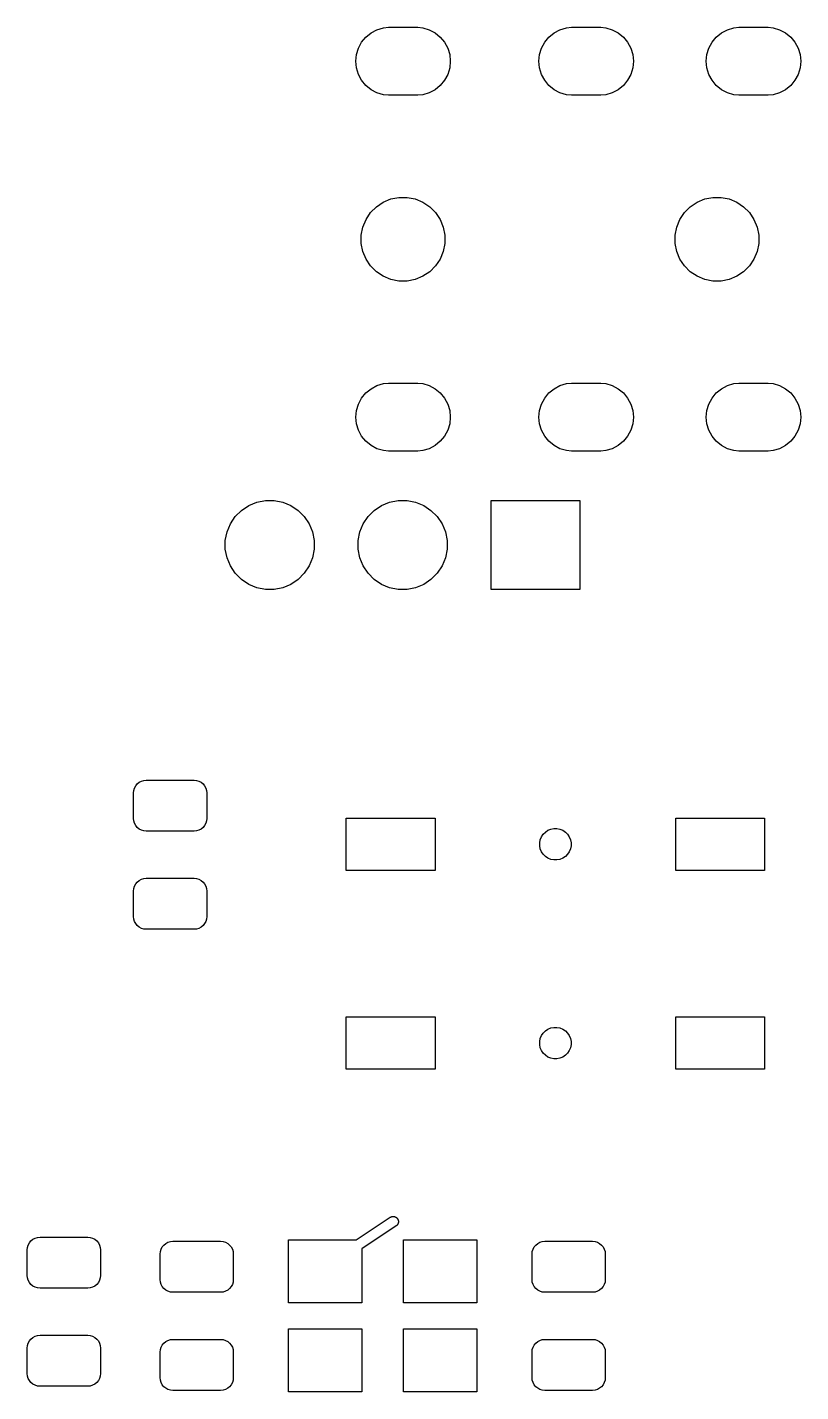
# Model space of a CAD drawing. Extents: x 100 to 259, y -126 to -47.
# Drawn here: x 243.9 to 258.69, y -86.03 to -59.96 of the extents above; entities that cross this region are included whole.
import ezdxf

# ---------------------------------------------------------------- set-up
doc = ezdxf.new("R2010")
doc.units = 0
doc.layers.add('BLACK', color=7, linetype='CONTINUOUS')

msp = doc.modelspace()

# ---------------------------------------------------------------- linework, layer by layer
at = {"layer": 'BLACK', "linetype": 'CONTINUOUS'}
for p, q in [((250.588, -60.0046), (250.711, -59.9674)), ((250.711, -59.9674), (250.806, -59.958)), ((250.806, -59.958), (251.37, -59.958)), ((251.37, -59.958), (251.465, -59.9674)), ((251.465, -59.9674), (251.588, -60.0046)), ((254.088, -60.0046), (254.211, -59.9674)), ((254.211, -59.9674), (254.306, -59.958)), ((254.306, -59.958), (254.87, -59.958)), ((254.87, -59.958), (254.965, -59.9674)), ((254.965, -59.9674), (255.088, -60.0046)), ((257.288, -60.0046), (257.411, -59.9674)), ((257.411, -59.9674), (257.506, -59.958)), ((257.506, -59.958), (258.07, -59.958)), ((258.07, -59.958), (258.165, -59.9674)), ((258.165, -59.9674), (258.288, -60.0046)), ((250.295, -60.2451), (250.376, -60.1462)), ((250.376, -60.1462), (250.475, -60.0649)), ((250.475, -60.0649), (250.588, -60.0046)), ((251.588, -60.0046), (251.701, -60.0649)), ((251.701, -60.0649), (251.8, -60.1462)), ((251.8, -60.1462), (251.881, -60.2451)), ((253.795, -60.2451), (253.876, -60.1462)), ((253.876, -60.1462), (253.975, -60.0649)), ((253.975, -60.0649), (254.088, -60.0046)), ((255.088, -60.0046), (255.201, -60.0649)), ((255.201, -60.0649), (255.3, -60.1462)), ((255.3, -60.1462), (255.381, -60.2451)), ((256.995, -60.2451), (257.076, -60.1462)), ((257.076, -60.1462), (257.175, -60.0649)), ((257.175, -60.0649), (257.288, -60.0046)), ((258.288, -60.0046), (258.401, -60.0649)), ((258.401, -60.0649), (258.5, -60.1462)), ((258.5, -60.1462), (258.581, -60.2451)), ((250.185, -60.608), (250.197, -60.4806)), ((250.197, -60.4806), (250.235, -60.3581)), ((250.235, -60.3581), (250.295, -60.2451)), ((251.881, -60.2451), (251.941, -60.3581)), ((251.941, -60.3581), (251.979, -60.4806)), ((251.979, -60.4806), (251.991, -60.608)), ((253.685, -60.608), (253.697, -60.4806)), ((253.697, -60.4806), (253.735, -60.3581)), ((253.735, -60.3581), (253.795, -60.2451)), ((255.381, -60.2451), (255.441, -60.3581)), ((255.441, -60.3581), (255.479, -60.4806)), ((255.479, -60.4806), (255.491, -60.608)), ((256.885, -60.608), (256.897, -60.4806)), ((256.897, -60.4806), (256.935, -60.3581)), ((256.935, -60.3581), (256.995, -60.2451)), ((258.581, -60.2451), (258.641, -60.3581)), ((258.641, -60.3581), (258.679, -60.4806)), ((258.679, -60.4806), (258.691, -60.608)), ((250.197, -60.7354), (250.185, -60.608)), ((250.235, -60.8579), (250.197, -60.7354)), ((251.979, -60.7354), (251.941, -60.8579)), ((251.991, -60.608), (251.979, -60.7354)), ((253.697, -60.7354), (253.685, -60.608)), ((253.735, -60.8579), (253.697, -60.7354)), ((255.479, -60.7354), (255.441, -60.8579)), ((255.491, -60.608), (255.479, -60.7354)), ((256.897, -60.7354), (256.885, -60.608)), ((256.935, -60.8579), (256.897, -60.7354)), ((258.679, -60.7354), (258.641, -60.8579)), ((258.691, -60.608), (258.679, -60.7354)), ((250.295, -60.9709), (250.235, -60.8579)), ((250.376, -61.0698), (250.295, -60.9709)), ((251.881, -60.9709), (251.8, -61.0698)), ((251.941, -60.8579), (251.881, -60.9709)), ((253.795, -60.9709), (253.735, -60.8579)), ((253.876, -61.0698), (253.795, -60.9709)), ((255.381, -60.9709), (255.3, -61.0698)), ((255.441, -60.8579), (255.381, -60.9709)), ((256.995, -60.9709), (256.935, -60.8579)), ((257.076, -61.0698), (256.995, -60.9709)), ((258.581, -60.9709), (258.5, -61.0698)), ((258.641, -60.8579), (258.581, -60.9709)), ((250.475, -61.1511), (250.376, -61.0698)), ((250.588, -61.2114), (250.475, -61.1511)), ((250.711, -61.2486), (250.588, -61.2114)), ((250.806, -61.258), (250.711, -61.2486)), ((251.37, -61.258), (250.806, -61.258)), ((251.465, -61.2486), (251.37, -61.258)), ((251.588, -61.2114), (251.465, -61.2486)), ((251.701, -61.1511), (251.588, -61.2114)), ((251.8, -61.0698), (251.701, -61.1511)), ((253.975, -61.1511), (253.876, -61.0698)), ((254.088, -61.2114), (253.975, -61.1511)), ((254.211, -61.2486), (254.088, -61.2114)), ((254.306, -61.258), (254.211, -61.2486)), ((254.87, -61.258), (254.306, -61.258)), ((254.965, -61.2486), (254.87, -61.258)), ((255.088, -61.2114), (254.965, -61.2486)), ((255.201, -61.1511), (255.088, -61.2114)), ((255.3, -61.0698), (255.201, -61.1511)), ((257.175, -61.1511), (257.076, -61.0698)), ((257.288, -61.2114), (257.175, -61.1511)), ((257.411, -61.2486), (257.288, -61.2114)), ((257.506, -61.258), (257.411, -61.2486)), ((258.07, -61.258), (257.506, -61.258)), ((258.165, -61.2486), (258.07, -61.258)), ((258.288, -61.2114), (258.165, -61.2486)), ((258.401, -61.1511), (258.288, -61.2114)), ((258.5, -61.0698), (258.401, -61.1511)), ((250.578, -63.3866), (250.709, -63.299)), ((250.709, -63.299), (250.855, -63.2387)), ((250.855, -63.2387), (251.009, -63.208)), ((251.009, -63.208), (251.167, -63.208)), ((251.167, -63.208), (251.321, -63.2387)), ((251.321, -63.2387), (251.467, -63.299)), ((251.467, -63.299), (251.598, -63.3866)), ((256.578, -63.3866), (256.709, -63.299)), ((256.709, -63.299), (256.855, -63.2387)), ((256.855, -63.2387), (257.009, -63.208)), ((257.009, -63.208), (257.167, -63.208)), ((257.167, -63.208), (257.321, -63.2387)), ((257.321, -63.2387), (257.467, -63.299)), ((257.467, -63.299), (257.598, -63.3866)), ((250.379, -63.6291), (250.467, -63.498)), ((250.467, -63.498), (250.578, -63.3866)), ((251.598, -63.3866), (251.709, -63.498)), ((251.709, -63.498), (251.797, -63.6291)), ((256.379, -63.6291), (256.467, -63.498)), ((256.467, -63.498), (256.578, -63.3866)), ((257.598, -63.3866), (257.709, -63.498)), ((257.709, -63.498), (257.797, -63.6291)), ((250.288, -63.9292), (250.319, -63.7746)), ((250.319, -63.7746), (250.379, -63.6291)), ((251.797, -63.6291), (251.857, -63.7746)), ((251.857, -63.7746), (251.888, -63.9292)), ((256.288, -63.9292), (256.319, -63.7746)), ((256.319, -63.7746), (256.379, -63.6291)), ((257.797, -63.6291), (257.857, -63.7746)), ((257.857, -63.7746), (257.888, -63.9292)), ((250.288, -64.0868), (250.288, -63.9292)), ((250.319, -64.2414), (250.288, -64.0868)), ((251.888, -64.0868), (251.857, -64.2414)), ((251.888, -63.9292), (251.888, -64.0868)), ((256.288, -64.0868), (256.288, -63.9292)), ((256.319, -64.2414), (256.288, -64.0868)), ((257.888, -64.0868), (257.857, -64.2414)), ((257.888, -63.9292), (257.888, -64.0868)), ((250.379, -64.3869), (250.319, -64.2414)), ((250.467, -64.518), (250.379, -64.3869)), ((251.797, -64.3869), (251.709, -64.518)), ((251.857, -64.2414), (251.797, -64.3869)), ((256.379, -64.3869), (256.319, -64.2414)), ((256.467, -64.518), (256.379, -64.3869)), ((257.797, -64.3869), (257.709, -64.518)), ((257.857, -64.2414), (257.797, -64.3869)), ((250.578, -64.6294), (250.467, -64.518)), ((250.709, -64.717), (250.578, -64.6294)), ((251.598, -64.6294), (251.467, -64.717)), ((251.709, -64.518), (251.598, -64.6294)), ((256.578, -64.6294), (256.467, -64.518)), ((256.709, -64.717), (256.578, -64.6294)), ((257.598, -64.6294), (257.467, -64.717)), ((257.709, -64.518), (257.598, -64.6294)), ((250.855, -64.7773), (250.709, -64.717)), ((251.009, -64.808), (250.855, -64.7773)), ((251.167, -64.808), (251.009, -64.808)), ((251.321, -64.7773), (251.167, -64.808)), ((251.467, -64.717), (251.321, -64.7773)), ((256.855, -64.7773), (256.709, -64.717)), ((257.009, -64.808), (256.855, -64.7773)), ((257.167, -64.808), (257.009, -64.808)), ((257.321, -64.7773), (257.167, -64.808)), ((257.467, -64.717), (257.321, -64.7773)), ((250.295, -67.0451), (250.376, -66.9462)), ((250.376, -66.9462), (250.475, -66.8649)), ((250.475, -66.8649), (250.588, -66.8046)), ((250.588, -66.8046), (250.711, -66.7674)), ((250.711, -66.7674), (250.806, -66.758)), ((250.806, -66.758), (251.37, -66.758)), ((251.37, -66.758), (251.465, -66.7674)), ((251.465, -66.7674), (251.588, -66.8046)), ((251.588, -66.8046), (251.701, -66.8649)), ((251.701, -66.8649), (251.8, -66.9462)), ((251.8, -66.9462), (251.881, -67.0451)), ((253.795, -67.0451), (253.876, -66.9462)), ((253.876, -66.9462), (253.975, -66.8649)), ((253.975, -66.8649), (254.088, -66.8046)), ((254.088, -66.8046), (254.211, -66.7674)), ((254.211, -66.7674), (254.306, -66.758)), ((254.306, -66.758), (254.87, -66.758)), ((254.87, -66.758), (254.965, -66.7674)), ((254.965, -66.7674), (255.088, -66.8046)), ((255.088, -66.8046), (255.201, -66.8649)), ((255.201, -66.8649), (255.3, -66.9462)), ((255.3, -66.9462), (255.381, -67.0451)), ((256.995, -67.0451), (257.076, -66.9462)), ((257.076, -66.9462), (257.175, -66.8649)), ((257.175, -66.8649), (257.288, -66.8046)), ((257.288, -66.8046), (257.411, -66.7674)), ((257.411, -66.7674), (257.506, -66.758)), ((257.506, -66.758), (258.07, -66.758)), ((258.07, -66.758), (258.165, -66.7674)), ((258.165, -66.7674), (258.288, -66.8046)), ((258.288, -66.8046), (258.401, -66.8649)), ((258.401, -66.8649), (258.5, -66.9462)), ((258.5, -66.9462), (258.581, -67.0451)), ((250.197, -67.2806), (250.235, -67.1581)), ((250.235, -67.1581), (250.295, -67.0451)), ((251.881, -67.0451), (251.941, -67.1581)), ((251.941, -67.1581), (251.979, -67.2806)), ((253.697, -67.2806), (253.735, -67.1581)), ((253.735, -67.1581), (253.795, -67.0451)), ((255.381, -67.0451), (255.441, -67.1581)), ((255.441, -67.1581), (255.479, -67.2806)), ((256.897, -67.2806), (256.935, -67.1581)), ((256.935, -67.1581), (256.995, -67.0451)), ((258.581, -67.0451), (258.641, -67.1581)), ((258.641, -67.1581), (258.679, -67.2806)), ((250.185, -67.408), (250.197, -67.2806)), ((250.197, -67.5354), (250.185, -67.408)), ((251.979, -67.2806), (251.991, -67.408)), ((251.991, -67.408), (251.979, -67.5354)), ((253.685, -67.408), (253.697, -67.2806)), ((253.697, -67.5354), (253.685, -67.408)), ((255.479, -67.2806), (255.491, -67.408)), ((255.491, -67.408), (255.479, -67.5354)), ((256.885, -67.408), (256.897, -67.2806)), ((256.897, -67.5354), (256.885, -67.408)), ((258.679, -67.2806), (258.691, -67.408)), ((258.691, -67.408), (258.679, -67.5354)), ((250.235, -67.6579), (250.197, -67.5354)), ((250.295, -67.7709), (250.235, -67.6579)), ((250.376, -67.8698), (250.295, -67.7709)), ((251.881, -67.7709), (251.8, -67.8698)), ((251.941, -67.6579), (251.881, -67.7709)), ((251.979, -67.5354), (251.941, -67.6579)), ((253.735, -67.6579), (253.697, -67.5354)), ((253.795, -67.7709), (253.735, -67.6579)), ((253.876, -67.8698), (253.795, -67.7709)), ((255.381, -67.7709), (255.3, -67.8698)), ((255.441, -67.6579), (255.381, -67.7709)), ((255.479, -67.5354), (255.441, -67.6579)), ((256.935, -67.6579), (256.897, -67.5354)), ((256.995, -67.7709), (256.935, -67.6579)), ((257.076, -67.8698), (256.995, -67.7709)), ((258.581, -67.7709), (258.5, -67.8698)), ((258.641, -67.6579), (258.581, -67.7709)), ((258.679, -67.5354), (258.641, -67.6579)), ((250.475, -67.9511), (250.376, -67.8698)), ((250.588, -68.0114), (250.475, -67.9511)), ((250.711, -68.0486), (250.588, -68.0114)), ((250.806, -68.058), (250.711, -68.0486)), ((251.465, -68.0486), (251.37, -68.058)), ((251.588, -68.0114), (251.465, -68.0486)), ((251.701, -67.9511), (251.588, -68.0114)), ((251.8, -67.8698), (251.701, -67.9511)), ((253.975, -67.9511), (253.876, -67.8698)), ((254.088, -68.0114), (253.975, -67.9511)), ((254.211, -68.0486), (254.088, -68.0114)), ((254.306, -68.058), (254.211, -68.0486)), ((254.965, -68.0486), (254.87, -68.058)), ((255.088, -68.0114), (254.965, -68.0486)), ((255.201, -67.9511), (255.088, -68.0114)), ((255.3, -67.8698), (255.201, -67.9511)), ((257.175, -67.9511), (257.076, -67.8698)), ((257.288, -68.0114), (257.175, -67.9511)), ((257.411, -68.0486), (257.288, -68.0114)), ((257.506, -68.058), (257.411, -68.0486)), ((258.165, -68.0486), (258.07, -68.058)), ((258.288, -68.0114), (258.165, -68.0486)), ((258.401, -67.9511), (258.288, -68.0114)), ((258.5, -67.8698), (258.401, -67.9511)), ((251.37, -68.058), (250.806, -68.058)), ((254.87, -68.058), (254.306, -68.058)), ((258.07, -68.058), (257.506, -68.058)), ((248.136, -69.0967), (248.291, -69.0327)), ((248.291, -69.0327), (248.455, -69)), ((248.455, -69), (248.623, -69)), ((248.623, -69), (248.787, -69.0327)), ((248.787, -69.0327), (248.942, -69.0967)), ((250.676, -69.0967), (250.831, -69.0327)), ((250.831, -69.0327), (250.995, -69)), ((250.995, -69), (251.163, -69)), ((251.163, -69), (251.327, -69.0327)), ((251.327, -69.0327), (251.482, -69.0967)), ((252.769, -70.7), (252.769, -69)), ((252.769, -69), (254.469, -69)), ((254.469, -69), (254.469, -70.7)), ((247.786, -69.4474), (247.879, -69.3082)), ((247.879, -69.3082), (247.997, -69.1898)), ((247.997, -69.1898), (248.136, -69.0967)), ((248.942, -69.0967), (249.081, -69.1898)), ((249.081, -69.1898), (249.199, -69.3082)), ((249.199, -69.3082), (249.292, -69.4474)), ((250.326, -69.4474), (250.419, -69.3082)), ((250.419, -69.3082), (250.537, -69.1898)), ((250.537, -69.1898), (250.676, -69.0967)), ((251.482, -69.0967), (251.621, -69.1898)), ((251.621, -69.1898), (251.739, -69.3082)), ((251.739, -69.3082), (251.832, -69.4474)), ((247.689, -69.7663), (247.722, -69.6021)), ((247.722, -69.6021), (247.786, -69.4474)), ((249.292, -69.4474), (249.356, -69.6021)), ((249.356, -69.6021), (249.389, -69.7663)), ((250.229, -69.7663), (250.262, -69.6021)), ((250.262, -69.6021), (250.326, -69.4474)), ((251.832, -69.4474), (251.896, -69.6021)), ((251.896, -69.6021), (251.929, -69.7663)), ((247.689, -69.9337), (247.689, -69.7663)), ((249.389, -69.7663), (249.389, -69.9337)), ((250.229, -69.9337), (250.229, -69.7663)), ((251.929, -69.7663), (251.929, -69.9337)), ((247.722, -70.0979), (247.689, -69.9337)), ((247.786, -70.2526), (247.722, -70.0979)), ((249.356, -70.0979), (249.292, -70.2526)), ((249.389, -69.9337), (249.356, -70.0979)), ((250.262, -70.0979), (250.229, -69.9337)), ((250.326, -70.2526), (250.262, -70.0979)), ((251.896, -70.0979), (251.832, -70.2526)), ((251.929, -69.9337), (251.896, -70.0979)), ((247.879, -70.3918), (247.786, -70.2526)), ((247.997, -70.5102), (247.879, -70.3918)), ((249.199, -70.3918), (249.081, -70.5102)), ((249.292, -70.2526), (249.199, -70.3918)), ((250.419, -70.3918), (250.326, -70.2526)), ((250.537, -70.5102), (250.419, -70.3918)), ((251.739, -70.3918), (251.621, -70.5102)), ((251.832, -70.2526), (251.739, -70.3918)), ((248.136, -70.6033), (247.997, -70.5102)), ((248.291, -70.6673), (248.136, -70.6033)), ((248.942, -70.6033), (248.787, -70.6673)), ((249.081, -70.5102), (248.942, -70.6033)), ((250.676, -70.6033), (250.537, -70.5102)), ((250.831, -70.6673), (250.676, -70.6033)), ((251.482, -70.6033), (251.327, -70.6673)), ((251.621, -70.5102), (251.482, -70.6033)), ((248.455, -70.7), (248.291, -70.6673)), ((248.623, -70.7), (248.455, -70.7)), ((248.787, -70.6673), (248.623, -70.7)), ((250.995, -70.7), (250.831, -70.6673)), ((251.163, -70.7), (250.995, -70.7)), ((251.327, -70.6673), (251.163, -70.7)), ((254.469, -70.7), (252.769, -70.7)), ((245.934, -74.5892), (245.939, -74.5417)), ((245.939, -74.5417), (245.953, -74.496)), ((245.953, -74.496), (245.975, -74.4538)), ((245.975, -74.4538), (246.005, -74.4169)), ((246.005, -74.4169), (246.042, -74.3866)), ((246.042, -74.3866), (246.084, -74.3641)), ((246.084, -74.3641), (246.13, -74.3502)), ((246.13, -74.3502), (246.178, -74.3455)), ((246.178, -74.3455), (247.09, -74.3455)), ((247.09, -74.3455), (247.138, -74.3502)), ((247.138, -74.3502), (247.184, -74.3641)), ((247.184, -74.3641), (247.226, -74.3866)), ((247.226, -74.3866), (247.263, -74.4169)), ((247.263, -74.4169), (247.293, -74.4538)), ((247.293, -74.4538), (247.315, -74.496)), ((247.315, -74.496), (247.329, -74.5417)), ((247.329, -74.5417), (247.334, -74.5892)), ((245.934, -75.0767), (245.934, -74.5892)), ((247.334, -74.5892), (247.334, -75.0767)), ((245.939, -75.1243), (245.934, -75.0767)), ((247.334, -75.0767), (247.329, -75.1243)), ((250, -76.07), (250, -75.07)), ((250, -75.07), (251.7, -75.07)), ((251.7, -75.07), (251.7, -76.07)), ((256.3, -76.07), (256.3, -75.07)), ((256.3, -75.07), (258, -75.07)), ((258, -75.07), (258, -76.07)), ((245.953, -75.17), (245.939, -75.1243)), ((245.975, -75.2122), (245.953, -75.17)), ((246.005, -75.2491), (245.975, -75.2122)), ((246.042, -75.2794), (246.005, -75.2491)), ((246.084, -75.3019), (246.042, -75.2794)), ((246.13, -75.3158), (246.084, -75.3019)), ((246.178, -75.3205), (246.13, -75.3158)), ((247.09, -75.3205), (246.178, -75.3205)), ((247.138, -75.3158), (247.09, -75.3205)), ((247.184, -75.3019), (247.138, -75.3158)), ((247.226, -75.2794), (247.184, -75.3019)), ((247.263, -75.2491), (247.226, -75.2794)), ((247.293, -75.2122), (247.263, -75.2491)), ((247.315, -75.17), (247.293, -75.2122)), ((247.329, -75.1243), (247.315, -75.17)), ((253.767, -75.3788), (253.809, -75.337)), ((253.809, -75.337), (253.858, -75.3041)), ((253.858, -75.3041), (253.912, -75.2815)), ((253.912, -75.2815), (253.97, -75.27)), ((253.97, -75.27), (254.03, -75.27)), ((254.03, -75.27), (254.088, -75.2815)), ((254.088, -75.2815), (254.142, -75.3041)), ((254.142, -75.3041), (254.191, -75.337)), ((254.191, -75.337), (254.233, -75.3788)), ((253.7, -75.5405), (253.712, -75.4825)), ((253.7, -75.5995), (253.7, -75.5405)), ((253.712, -75.6575), (253.7, -75.5995)), ((253.712, -75.4825), (253.734, -75.4279)), ((253.734, -75.4279), (253.767, -75.3788)), ((254.233, -75.3788), (254.266, -75.4279)), ((254.266, -75.4279), (254.288, -75.4825)), ((254.288, -75.4825), (254.3, -75.5405)), ((254.3, -75.5995), (254.288, -75.6575)), ((254.3, -75.5405), (254.3, -75.5995)), ((253.734, -75.7121), (253.712, -75.6575)), ((253.767, -75.7612), (253.734, -75.7121)), ((253.809, -75.803), (253.767, -75.7612)), ((253.858, -75.8359), (253.809, -75.803)), ((253.912, -75.8585), (253.858, -75.8359)), ((253.97, -75.87), (253.912, -75.8585)), ((254.03, -75.87), (253.97, -75.87)), ((254.088, -75.8585), (254.03, -75.87)), ((254.142, -75.8359), (254.088, -75.8585)), ((254.191, -75.803), (254.142, -75.8359)), ((254.233, -75.7612), (254.191, -75.803)), ((254.266, -75.7121), (254.233, -75.7612)), ((254.288, -75.6575), (254.266, -75.7121)), ((251.7, -76.07), (250, -76.07)), ((258, -76.07), (256.3, -76.07)), ((245.939, -76.4167), (245.953, -76.371)), ((245.953, -76.371), (245.975, -76.3288)), ((245.975, -76.3288), (246.005, -76.2919)), ((246.005, -76.2919), (246.042, -76.2616)), ((246.042, -76.2616), (246.084, -76.2391)), ((246.084, -76.2391), (246.13, -76.2252)), ((246.13, -76.2252), (246.178, -76.2205)), ((246.178, -76.2205), (247.09, -76.2205)), ((247.09, -76.2205), (247.138, -76.2252)), ((247.138, -76.2252), (247.184, -76.2391)), ((247.184, -76.2391), (247.226, -76.2616)), ((247.226, -76.2616), (247.263, -76.2919)), ((247.263, -76.2919), (247.293, -76.3288)), ((247.293, -76.3288), (247.315, -76.371)), ((247.315, -76.371), (247.329, -76.4167)), ((245.934, -76.4642), (245.939, -76.4167)), ((245.934, -76.9517), (245.934, -76.4642)), ((247.329, -76.4167), (247.334, -76.4642)), ((247.334, -76.4642), (247.334, -76.9517)), ((245.939, -76.9993), (245.934, -76.9517)), ((245.953, -77.045), (245.939, -76.9993)), ((245.975, -77.0872), (245.953, -77.045)), ((246.005, -77.1241), (245.975, -77.0872)), ((246.042, -77.1544), (246.005, -77.1241)), ((246.084, -77.1769), (246.042, -77.1544)), ((246.13, -77.1908), (246.084, -77.1769)), ((247.184, -77.1769), (247.138, -77.1908)), ((247.226, -77.1544), (247.184, -77.1769)), ((247.263, -77.1241), (247.226, -77.1544)), ((247.293, -77.0872), (247.263, -77.1241)), ((247.315, -77.045), (247.293, -77.0872)), ((247.329, -76.9993), (247.315, -77.045)), ((247.334, -76.9517), (247.329, -76.9993)), ((246.178, -77.1955), (246.13, -77.1908)), ((247.09, -77.1955), (246.178, -77.1955)), ((247.138, -77.1908), (247.09, -77.1955)), ((250, -79.87), (250, -78.87)), ((250, -78.87), (251.7, -78.87)), ((251.7, -78.87), (251.7, -79.87)), ((256.3, -79.87), (256.3, -78.87)), ((256.3, -78.87), (258, -78.87)), ((258, -78.87), (258, -79.87)), ((253.712, -79.2825), (253.734, -79.2279)), ((253.734, -79.2279), (253.767, -79.1788)), ((253.767, -79.1788), (253.809, -79.137)), ((253.809, -79.137), (253.858, -79.1041)), ((253.858, -79.1041), (253.912, -79.0815)), ((253.912, -79.0815), (253.97, -79.07)), ((253.97, -79.07), (254.03, -79.07)), ((254.03, -79.07), (254.088, -79.0815)), ((254.088, -79.0815), (254.142, -79.1041)), ((254.142, -79.1041), (254.191, -79.137)), ((254.191, -79.137), (254.233, -79.1788)), ((254.233, -79.1788), (254.266, -79.2279)), ((254.266, -79.2279), (254.288, -79.2825)), ((253.7, -79.3405), (253.712, -79.2825)), ((253.7, -79.3995), (253.7, -79.3405)), ((253.712, -79.4575), (253.7, -79.3995)), ((253.734, -79.5121), (253.712, -79.4575)), ((253.767, -79.5612), (253.734, -79.5121)), ((254.266, -79.5121), (254.233, -79.5612)), ((254.288, -79.4575), (254.266, -79.5121)), ((254.288, -79.2825), (254.3, -79.3405)), ((254.3, -79.3995), (254.288, -79.4575)), ((254.3, -79.3405), (254.3, -79.3995)), ((253.809, -79.603), (253.767, -79.5612)), ((253.858, -79.6359), (253.809, -79.603)), ((253.912, -79.6585), (253.858, -79.6359)), ((253.97, -79.67), (253.912, -79.6585)), ((254.03, -79.67), (253.97, -79.67)), ((254.088, -79.6585), (254.03, -79.67)), ((254.142, -79.6359), (254.088, -79.6585)), ((254.191, -79.603), (254.142, -79.6359)), ((254.233, -79.5612), (254.191, -79.603)), ((251.7, -79.87), (250, -79.87)), ((258, -79.87), (256.3, -79.87)), ((250.193, -83.132), (250.843, -82.6988)), ((250.953, -82.8652), (250.298, -83.3022)), ((250.843, -82.6988), (250.844, -82.698)), ((250.844, -82.698), (250.847, -82.6961)), ((250.847, -82.6961), (250.851, -82.6938)), ((250.851, -82.6938), (250.856, -82.6917)), ((250.856, -82.6917), (250.861, -82.6891)), ((250.861, -82.6891), (250.865, -82.6879)), ((250.865, -82.6879), (250.869, -82.6863)), ((250.869, -82.6863), (250.874, -82.6852)), ((250.874, -82.6852), (250.88, -82.6837)), ((250.88, -82.6837), (250.884, -82.6833)), ((250.884, -82.6833), (250.888, -82.6825)), ((250.888, -82.6825), (250.894, -82.6825)), ((250.894, -82.6825), (250.899, -82.682)), ((250.899, -82.682), (250.904, -82.6825)), ((250.904, -82.6825), (250.908, -82.6825)), ((250.908, -82.6825), (250.913, -82.6835)), ((250.913, -82.6835), (250.919, -82.6842)), ((250.919, -82.6842), (250.923, -82.6855)), ((250.923, -82.6855), (250.927, -82.6863)), ((250.927, -82.6863), (250.932, -82.6884)), ((250.932, -82.6884), (250.937, -82.69)), ((250.937, -82.69), (250.941, -82.6921)), ((250.941, -82.6921), (250.945, -82.6938)), ((250.945, -82.6938), (250.95, -82.6968)), ((250.95, -82.6968), (250.954, -82.6994)), ((250.957, -82.862), (250.953, -82.8652)), ((250.954, -82.6994), (250.958, -82.7022)), ((250.961, -82.8593), (250.957, -82.862)), ((250.958, -82.7022), (250.961, -82.7047)), ((250.961, -82.7047), (250.965, -82.7085)), ((250.965, -82.8559), (250.961, -82.8593)), ((250.965, -82.7085), (250.969, -82.7119)), ((250.969, -82.8528), (250.965, -82.8559)), ((250.969, -82.7119), (250.972, -82.7154)), ((250.972, -82.849), (250.969, -82.8528)), ((250.972, -82.7154), (250.975, -82.7186)), ((250.975, -82.8454), (250.972, -82.849)), ((250.975, -82.7186), (250.978, -82.723)), ((250.978, -82.8415), (250.975, -82.8454)), ((250.978, -82.723), (250.982, -82.7271)), ((250.981, -82.8378), (250.978, -82.8415)), ((250.983, -82.8333), (250.981, -82.8378)), ((250.982, -82.7271), (250.984, -82.7311)), ((250.986, -82.8291), (250.983, -82.8333)), ((250.984, -82.7311), (250.986, -82.7349)), ((250.986, -82.7349), (250.988, -82.7397)), ((250.988, -82.8248), (250.986, -82.8291)), ((250.988, -82.7397), (250.991, -82.7444)), ((250.99, -82.8206), (250.988, -82.8248)), ((250.992, -82.8157), (250.99, -82.8206)), ((250.991, -82.7444), (250.992, -82.7488)), ((250.992, -82.7488), (250.994, -82.753)), ((250.994, -82.811), (250.992, -82.8157)), ((250.994, -82.753), (250.995, -82.7581)), ((250.995, -82.8064), (250.994, -82.811)), ((250.995, -82.7581), (250.996, -82.7631)), ((250.996, -82.802), (250.995, -82.8064)), ((250.996, -82.7631), (250.997, -82.7677)), ((250.997, -82.7968), (250.996, -82.802)), ((250.997, -82.7677), (250.998, -82.7722)), ((250.998, -82.7918), (250.997, -82.7968)), ((250.998, -82.7722), (250.998, -82.7774)), ((250.998, -82.7774), (250.998, -82.7825)), ((250.998, -82.7825), (250.998, -82.7872)), ((250.998, -82.7872), (250.998, -82.7918)), ((243.943, -83.1868), (243.973, -83.1499)), ((243.973, -83.1499), (244.01, -83.1196)), ((244.01, -83.1196), (244.052, -83.0971)), ((244.052, -83.0971), (244.098, -83.0832)), ((244.098, -83.0832), (244.146, -83.0785)), ((244.146, -83.0785), (245.058, -83.0785)), ((245.058, -83.0785), (245.106, -83.0832)), ((245.106, -83.0832), (245.152, -83.0971)), ((245.152, -83.0971), (245.194, -83.1196)), ((245.194, -83.1196), (245.231, -83.1499)), ((245.231, -83.1499), (245.261, -83.1868)), ((246.55, -83.1981), (246.592, -83.1756)), ((246.592, -83.1756), (246.638, -83.1617)), ((246.638, -83.1617), (246.686, -83.157)), ((246.686, -83.157), (247.598, -83.157)), ((247.598, -83.157), (247.646, -83.1617)), ((247.646, -83.1617), (247.692, -83.1756)), ((247.692, -83.1756), (247.734, -83.1981)), ((248.898, -84.332), (248.898, -83.132)), ((248.898, -83.132), (250.193, -83.132)), ((251.098, -84.332), (251.098, -83.132)), ((251.098, -83.132), (252.498, -83.132)), ((252.498, -83.132), (252.498, -84.332)), ((253.662, -83.1981), (253.704, -83.1756)), ((253.704, -83.1756), (253.75, -83.1617)), ((253.75, -83.1617), (253.798, -83.157)), ((253.798, -83.157), (254.71, -83.157)), ((254.71, -83.157), (254.758, -83.1617)), ((254.758, -83.1617), (254.804, -83.1756)), ((254.804, -83.1756), (254.846, -83.1981)), ((243.902, -83.3222), (243.907, -83.2747)), ((243.902, -83.8097), (243.902, -83.3222)), ((243.907, -83.2747), (243.921, -83.229)), ((243.921, -83.229), (243.943, -83.1868)), ((245.261, -83.1868), (245.283, -83.229)), ((245.283, -83.229), (245.297, -83.2747)), ((245.297, -83.2747), (245.302, -83.3222)), ((245.302, -83.3222), (245.302, -83.8097)), ((246.442, -83.4008), (246.447, -83.3532)), ((246.442, -83.8882), (246.442, -83.4008)), ((246.447, -83.3532), (246.461, -83.3075)), ((246.461, -83.3075), (246.483, -83.2653)), ((246.483, -83.2653), (246.513, -83.2284)), ((246.513, -83.2284), (246.55, -83.1981)), ((247.734, -83.1981), (247.771, -83.2284)), ((247.771, -83.2284), (247.801, -83.2653)), ((247.801, -83.2653), (247.823, -83.3075)), ((247.823, -83.3075), (247.837, -83.3532)), ((247.837, -83.3532), (247.842, -83.4008)), ((247.842, -83.4008), (247.842, -83.8882)), ((250.298, -83.3022), (250.298, -84.332)), ((253.554, -83.4008), (253.559, -83.3532)), ((253.554, -83.8882), (253.554, -83.4008)), ((253.559, -83.3532), (253.573, -83.3075)), ((253.573, -83.3075), (253.595, -83.2653)), ((253.595, -83.2653), (253.625, -83.2284)), ((253.625, -83.2284), (253.662, -83.1981)), ((254.846, -83.1981), (254.883, -83.2284)), ((254.883, -83.2284), (254.913, -83.2653)), ((254.913, -83.2653), (254.935, -83.3075)), ((254.935, -83.3075), (254.949, -83.3532)), ((254.949, -83.3532), (254.954, -83.4008)), ((254.954, -83.4008), (254.954, -83.8882)), ((243.907, -83.8573), (243.902, -83.8097)), ((243.921, -83.903), (243.907, -83.8573)), ((243.943, -83.9452), (243.921, -83.903)), ((243.973, -83.9821), (243.943, -83.9452)), ((245.261, -83.9452), (245.231, -83.9821)), ((245.283, -83.903), (245.261, -83.9452)), ((245.297, -83.8573), (245.283, -83.903)), ((245.302, -83.8097), (245.297, -83.8573)), ((246.447, -83.9358), (246.442, -83.8882)), ((246.461, -83.9815), (246.447, -83.9358)), ((247.837, -83.9358), (247.823, -83.9815)), ((247.842, -83.8882), (247.837, -83.9358)), ((253.559, -83.9358), (253.554, -83.8882)), ((253.573, -83.9815), (253.559, -83.9358)), ((254.949, -83.9358), (254.935, -83.9815)), ((254.954, -83.8882), (254.949, -83.9358)), ((244.01, -84.0124), (243.973, -83.9821)), ((244.052, -84.0349), (244.01, -84.0124)), ((244.098, -84.0488), (244.052, -84.0349)), ((244.146, -84.0535), (244.098, -84.0488)), ((245.058, -84.0535), (244.146, -84.0535)), ((245.106, -84.0488), (245.058, -84.0535)), ((245.152, -84.0349), (245.106, -84.0488)), ((245.194, -84.0124), (245.152, -84.0349)), ((245.231, -83.9821), (245.194, -84.0124)), ((246.483, -84.0237), (246.461, -83.9815)), ((246.513, -84.0606), (246.483, -84.0237)), ((246.55, -84.0909), (246.513, -84.0606)), ((246.592, -84.1134), (246.55, -84.0909)), ((246.638, -84.1273), (246.592, -84.1134)), ((246.686, -84.132), (246.638, -84.1273)), ((247.598, -84.132), (246.686, -84.132)), ((247.646, -84.1273), (247.598, -84.132)), ((247.692, -84.1134), (247.646, -84.1273)), ((247.734, -84.0909), (247.692, -84.1134)), ((247.771, -84.0606), (247.734, -84.0909)), ((247.801, -84.0237), (247.771, -84.0606)), ((247.823, -83.9815), (247.801, -84.0237)), ((253.595, -84.0237), (253.573, -83.9815)), ((253.625, -84.0606), (253.595, -84.0237)), ((253.662, -84.0909), (253.625, -84.0606)), ((253.704, -84.1134), (253.662, -84.0909)), ((253.75, -84.1273), (253.704, -84.1134)), ((253.798, -84.132), (253.75, -84.1273)), ((254.71, -84.132), (253.798, -84.132)), ((254.758, -84.1273), (254.71, -84.132)), ((254.804, -84.1134), (254.758, -84.1273)), ((254.846, -84.0909), (254.804, -84.1134)), ((254.883, -84.0606), (254.846, -84.0909)), ((254.913, -84.0237), (254.883, -84.0606)), ((254.935, -83.9815), (254.913, -84.0237)), ((250.298, -84.332), (248.898, -84.332)), ((252.498, -84.332), (251.098, -84.332)), ((243.973, -85.0249), (244.01, -84.9946)), ((244.01, -84.9946), (244.052, -84.9721)), ((244.052, -84.9721), (244.098, -84.9582)), ((244.098, -84.9582), (244.146, -84.9535)), ((244.146, -84.9535), (245.058, -84.9535)), ((245.058, -84.9535), (245.106, -84.9582)), ((245.106, -84.9582), (245.152, -84.9721)), ((245.152, -84.9721), (245.194, -84.9946)), ((245.194, -84.9946), (245.231, -85.0249)), ((248.898, -86.032), (248.898, -84.832)), ((248.898, -84.832), (250.298, -84.832)), ((250.298, -84.832), (250.298, -86.032)), ((251.098, -86.032), (251.098, -84.832)), ((251.098, -84.832), (252.498, -84.832)), ((252.498, -84.832), (252.498, -86.032)), ((243.902, -85.1972), (243.907, -85.1497)), ((243.902, -85.6847), (243.902, -85.1972)), ((243.907, -85.1497), (243.921, -85.104)), ((243.921, -85.104), (243.943, -85.0618)), ((243.943, -85.0618), (243.973, -85.0249)), ((245.231, -85.0249), (245.261, -85.0618)), ((245.261, -85.0618), (245.283, -85.104)), ((245.283, -85.104), (245.297, -85.1497)), ((245.297, -85.1497), (245.302, -85.1972)), ((245.302, -85.1972), (245.302, -85.6847)), ((246.442, -85.2758), (246.447, -85.2282)), ((246.447, -85.2282), (246.461, -85.1825)), ((246.461, -85.1825), (246.483, -85.1403)), ((246.483, -85.1403), (246.513, -85.1034)), ((246.513, -85.1034), (246.55, -85.0731)), ((246.55, -85.0731), (246.592, -85.0506)), ((246.592, -85.0506), (246.638, -85.0367)), ((246.638, -85.0367), (246.686, -85.032)), ((246.686, -85.032), (247.598, -85.032)), ((247.598, -85.032), (247.646, -85.0367)), ((247.646, -85.0367), (247.692, -85.0506)), ((247.692, -85.0506), (247.734, -85.0731)), ((247.734, -85.0731), (247.771, -85.1034)), ((247.771, -85.1034), (247.801, -85.1403)), ((247.801, -85.1403), (247.823, -85.1825)), ((247.823, -85.1825), (247.837, -85.2282)), ((247.837, -85.2282), (247.842, -85.2758)), ((253.554, -85.2758), (253.559, -85.2282)), ((253.559, -85.2282), (253.573, -85.1825)), ((253.573, -85.1825), (253.595, -85.1403)), ((253.595, -85.1403), (253.625, -85.1034)), ((253.625, -85.1034), (253.662, -85.0731)), ((253.662, -85.0731), (253.704, -85.0506)), ((253.704, -85.0506), (253.75, -85.0367)), ((253.75, -85.0367), (253.798, -85.032)), ((253.798, -85.032), (254.71, -85.032)), ((254.71, -85.032), (254.758, -85.0367)), ((254.758, -85.0367), (254.804, -85.0506)), ((254.804, -85.0506), (254.846, -85.0731)), ((254.846, -85.0731), (254.883, -85.1034)), ((254.883, -85.1034), (254.913, -85.1403)), ((254.913, -85.1403), (254.935, -85.1825)), ((254.935, -85.1825), (254.949, -85.2282)), ((254.949, -85.2282), (254.954, -85.2758)), ((246.442, -85.7632), (246.442, -85.2758)), ((247.842, -85.2758), (247.842, -85.7632)), ((253.554, -85.7632), (253.554, -85.2758)), ((254.954, -85.2758), (254.954, -85.7632)), ((243.907, -85.7323), (243.902, -85.6847)), ((243.921, -85.778), (243.907, -85.7323)), ((243.943, -85.8202), (243.921, -85.778)), ((245.283, -85.778), (245.261, -85.8202)), ((245.297, -85.7323), (245.283, -85.778)), ((245.302, -85.6847), (245.297, -85.7323)), ((246.447, -85.8108), (246.442, -85.7632)), ((247.842, -85.7632), (247.837, -85.8108)), ((253.559, -85.8108), (253.554, -85.7632)), ((254.954, -85.7632), (254.949, -85.8108)), ((243.973, -85.8571), (243.943, -85.8202)), ((244.01, -85.8874), (243.973, -85.8571)), ((244.052, -85.9099), (244.01, -85.8874)), ((244.098, -85.9238), (244.052, -85.9099)), ((244.146, -85.9285), (244.098, -85.9238)), ((245.058, -85.9285), (244.146, -85.9285)), ((245.106, -85.9238), (245.058, -85.9285)), ((245.152, -85.9099), (245.106, -85.9238)), ((245.194, -85.8874), (245.152, -85.9099)), ((245.231, -85.8571), (245.194, -85.8874)), ((245.261, -85.8202), (245.231, -85.8571)), ((246.461, -85.8565), (246.447, -85.8108)), ((246.483, -85.8987), (246.461, -85.8565)), ((246.513, -85.9356), (246.483, -85.8987)), ((246.55, -85.9659), (246.513, -85.9356)), ((246.592, -85.9884), (246.55, -85.9659)), ((246.638, -86.0023), (246.592, -85.9884)), ((246.686, -86.007), (246.638, -86.0023)), ((247.598, -86.007), (246.686, -86.007)), ((247.646, -86.0023), (247.598, -86.007)), ((247.692, -85.9884), (247.646, -86.0023)), ((247.734, -85.9659), (247.692, -85.9884)), ((247.771, -85.9356), (247.734, -85.9659)), ((247.801, -85.8987), (247.771, -85.9356)), ((247.823, -85.8565), (247.801, -85.8987)), ((247.837, -85.8108), (247.823, -85.8565)), ((250.298, -86.032), (248.898, -86.032)), ((252.498, -86.032), (251.098, -86.032)), ((253.573, -85.8565), (253.559, -85.8108)), ((253.595, -85.8987), (253.573, -85.8565)), ((253.625, -85.9356), (253.595, -85.8987)), ((253.662, -85.9659), (253.625, -85.9356)), ((253.704, -85.9884), (253.662, -85.9659)), ((253.75, -86.0023), (253.704, -85.9884)), ((253.798, -86.007), (253.75, -86.0023)), ((254.71, -86.007), (253.798, -86.007)), ((254.758, -86.0023), (254.71, -86.007)), ((254.804, -85.9884), (254.758, -86.0023)), ((254.846, -85.9659), (254.804, -85.9884)), ((254.883, -85.9356), (254.846, -85.9659)), ((254.913, -85.8987), (254.883, -85.9356)), ((254.935, -85.8565), (254.913, -85.8987)), ((254.949, -85.8108), (254.935, -85.8565))]:
    msp.add_line(p, q, dxfattribs=at)

doc.saveas('drawing.dxf')
